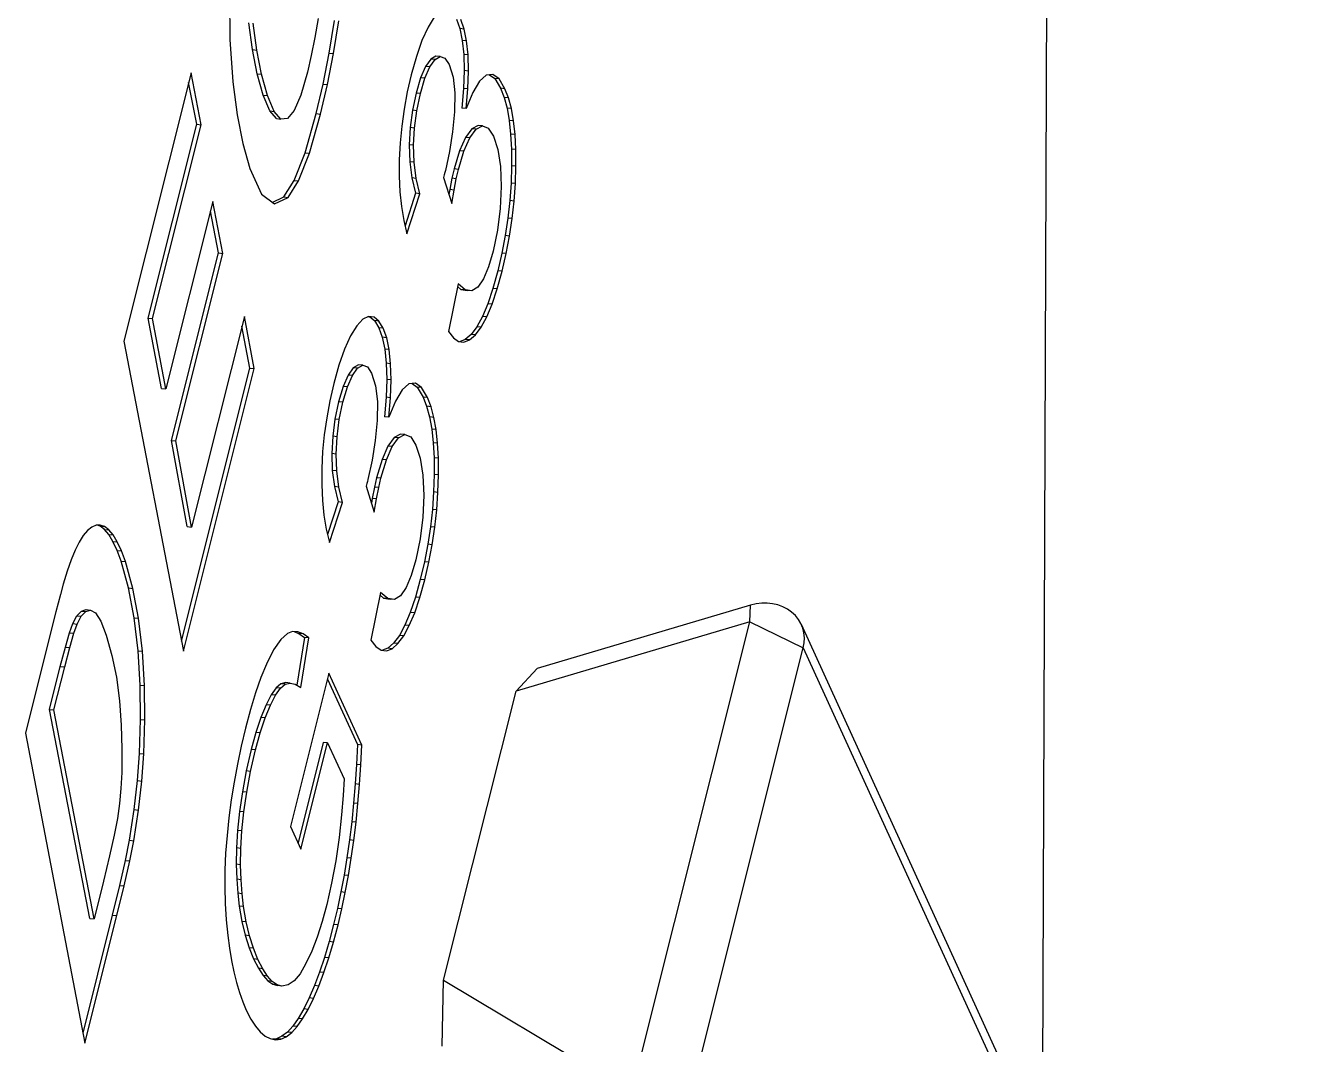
# Model space of a CAD drawing. Header units: millimetres. Extents: x 6 to 292, y 5 to 204.
# Drawn here: x 258.63 to 265.56, y 142.16 to 147.73 of the extents above; entities that cross this region are included whole.
import ezdxf

# ---------------------------------------------------------------- set-up
doc = ezdxf.new("R2010")
doc.units = ezdxf.units.MM
doc.layers.add('200123617', color=7, linetype='Continuous')
doc.layers.add('尺寸层', color=7, linetype='Continuous')

# ---------------------------------------------------------------- blocks, each defined once
blk = doc.blocks.new('SE8')
at = {"layer": '200123617', "color": 7, "linetype": 'Continuous'}
for p, q in [((264.2544, 160.0125), (264.1845, 141.5826)), ((259.743, 147.8923), (259.746, 147.6554)), ((260.2286, 147.7699), (260.2102, 147.6653)), ((260.2882, 147.581), (260.318, 147.7586)), ((260.312, 147.5786), (260.3418, 147.7562)), ((260.8621, 147.7776), (260.8284, 147.722)), ((260.9838, 147.7667), (261.0021, 147.7147)), ((261.0259, 147.7123), (261.0076, 147.7643)), ((259.8684, 147.5997), (259.8494, 147.7467)), ((259.8921, 147.5973), (259.8732, 147.7443)), ((260.8284, 147.722), (260.7955, 147.6491)), ((261.0021, 147.7147), (261.0154, 147.6501)), ((261.0259, 147.7123), (261.0021, 147.7147)), ((261.0392, 147.6477), (261.0259, 147.7123)), ((259.746, 147.6554), (259.7623, 147.4234)), ((260.2102, 147.6653), (260.1905, 147.5679)), ((260.7955, 147.6491), (260.7649, 147.5624)), ((261.0154, 147.6501), (261.0236, 147.5728)), ((261.0392, 147.6477), (261.0154, 147.6501)), ((261.0474, 147.5704), (261.0392, 147.6477)), ((259.8945, 147.4678), (259.8684, 147.5997)), ((259.8684, 147.5997), (259.8921, 147.5973)), ((259.9183, 147.4654), (259.8921, 147.5973)), ((260.1905, 147.5679), (260.1693, 147.4774)), ((260.2545, 147.4116), (260.2882, 147.581)), ((260.2783, 147.4092), (260.312, 147.5786)), ((260.2882, 147.581), (260.312, 147.5786)), ((260.7649, 147.5624), (260.7367, 147.4619)), ((260.8431, 147.5483), (260.8146, 147.5084)), ((260.8384, 147.506), (260.8669, 147.5459)), ((260.8712, 147.5646), (260.8431, 147.5483)), ((260.8669, 147.5459), (260.8431, 147.5483)), ((260.8669, 147.5459), (260.895, 147.5622)), ((260.895, 147.5622), (260.8712, 147.5646)), ((260.895, 147.5622), (260.9207, 147.5529)), ((260.9207, 147.5529), (260.9437, 147.5182)), ((261.0236, 147.5728), (261.0263, 147.4848)), ((261.0474, 147.5704), (261.0236, 147.5728)), ((261.05, 147.4823), (261.0474, 147.5704)), ((260.1693, 147.4774), (260.1328, 147.3518)), ((260.8146, 147.5084), (260.7879, 147.4465)), ((260.8117, 147.444), (260.8384, 147.506)), ((260.8384, 147.506), (260.8146, 147.5084)), ((260.9437, 147.5182), (260.9654, 147.4494)), ((261.0263, 147.4848), (261.0229, 147.3873)), ((261.05, 147.4823), (261.0263, 147.4848)), ((261.0467, 147.3849), (261.05, 147.4823)), ((259.5333, 147.4723), (259.1653, 146.0065)), ((259.5641, 147.1921), (259.5201, 147.4198)), ((259.5879, 147.1896), (259.5333, 147.4723)), ((259.7623, 147.4234), (259.7852, 147.2439)), ((259.9277, 147.3509), (259.8945, 147.4678)), ((259.8945, 147.4678), (259.9183, 147.4654)), ((259.9514, 147.3485), (259.9183, 147.4654)), ((260.217, 147.2501), (260.2545, 147.4116)), ((260.2407, 147.2477), (260.2783, 147.4092)), ((260.2545, 147.4116), (260.2783, 147.4092)), ((260.7367, 147.4619), (260.7153, 147.3683)), ((260.7879, 147.4465), (260.7631, 147.3624)), ((260.7869, 147.36), (260.8117, 147.444)), ((260.8117, 147.444), (260.7879, 147.4465)), ((260.9654, 147.4494), (260.9754, 147.3635)), ((261.1099, 147.427), (261.0734, 147.3663)), ((261.1468, 147.46), (261.1099, 147.427)), ((261.1827, 147.4644), (261.1468, 147.46)), ((261.1652, 147.4622), (261.193, 147.4421)), ((261.2168, 147.4397), (261.1827, 147.4644)), ((261.193, 147.4421), (261.2252, 147.3884)), ((261.2168, 147.4397), (261.193, 147.4421)), ((261.249, 147.3859), (261.2168, 147.4397)), ((259.9639, 147.265), (259.9277, 147.3509)), ((259.9277, 147.3509), (259.9514, 147.3485)), ((259.9876, 147.2626), (259.9514, 147.3485)), ((260.1328, 147.3518), (260.0964, 147.2669)), ((260.7153, 147.3683), (260.698, 147.2751)), ((260.7631, 147.3624), (260.7432, 147.2681)), ((260.7869, 147.36), (260.7631, 147.3624)), ((260.767, 147.2657), (260.7869, 147.36)), ((260.9754, 147.3635), (260.9737, 147.2605)), ((261.0229, 147.3873), (261.0136, 147.2803)), ((261.0467, 147.3849), (261.0229, 147.3873)), ((261.0373, 147.2778), (261.0467, 147.3849)), ((261.0734, 147.3663), (261.0373, 147.2778)), ((261.2252, 147.3884), (261.2445, 147.3381)), ((261.249, 147.3859), (261.2252, 147.3884)), ((261.2445, 147.3381), (261.2601, 147.2798)), ((261.2683, 147.3357), (261.2445, 147.3381)), ((261.2683, 147.3357), (261.249, 147.3859)), ((260.0964, 147.2669), (260.0601, 147.2226)), ((260.698, 147.2751), (260.685, 147.1824)), ((260.7432, 147.2681), (260.7308, 147.1737)), ((260.767, 147.2657), (260.7432, 147.2681)), ((261.0373, 147.2778), (261.0136, 147.2803)), ((261.2601, 147.2798), (261.272, 147.2133)), ((261.2838, 147.2774), (261.2601, 147.2798)), ((261.2838, 147.2774), (261.2683, 147.3357)), ((261.2957, 147.2109), (261.2838, 147.2774)), ((259.7852, 147.2439), (259.8157, 147.0864)), ((260.0001, 147.223), (259.9639, 147.265)), ((259.9639, 147.265), (259.9876, 147.2626)), ((260.0239, 147.2206), (259.9876, 147.2626)), ((260.0001, 147.223), (260.0239, 147.2206)), ((260.0601, 147.2226), (260.0239, 147.2206)), ((260.1564, 147.0366), (260.217, 147.2501)), ((260.1801, 147.0342), (260.2407, 147.2477)), ((260.217, 147.2501), (260.2407, 147.2477)), ((260.7546, 147.1713), (260.767, 147.2657)), ((260.9737, 147.2605), (260.963, 147.1504)), ((261.272, 147.2133), (261.2801, 147.1387)), ((261.2957, 147.2109), (261.272, 147.2133)), ((261.3039, 147.1363), (261.2957, 147.2109)), ((259.2983, 146.1332), (259.5641, 147.1921)), ((259.3221, 146.1308), (259.5879, 147.1896)), ((259.5641, 147.1921), (259.5879, 147.1896)), ((260.685, 147.1824), (260.676, 147.09)), ((260.7308, 147.1737), (260.7258, 147.0796)), ((260.7546, 147.1713), (260.7308, 147.1737)), ((260.7496, 147.0771), (260.7546, 147.1713)), ((260.963, 147.1504), (260.9464, 147.0431)), ((261.0672, 147.1672), (261.0325, 147.12)), ((261.0563, 147.1176), (261.091, 147.1648)), ((261.1017, 147.1855), (261.0672, 147.1672)), ((261.091, 147.1648), (261.0672, 147.1672)), ((261.091, 147.1648), (261.1255, 147.1831)), ((261.1255, 147.1831), (261.1017, 147.1855)), ((261.1255, 147.1831), (261.1571, 147.1702)), ((261.1571, 147.1702), (261.1858, 147.1261)), ((261.2801, 147.1387), (261.2846, 147.0559)), ((261.3039, 147.1363), (261.2801, 147.1387)), ((261.3084, 147.0535), (261.3039, 147.1363)), ((259.8157, 147.0864), (259.8537, 146.9508)), ((260.676, 147.09), (260.6712, 146.998)), ((260.7258, 147.0796), (260.7288, 146.987)), ((260.7496, 147.0771), (260.7258, 147.0796)), ((260.7526, 146.9846), (260.7496, 147.0771)), ((261.0325, 147.12), (261.0004, 147.0469)), ((261.0242, 147.0445), (261.0563, 147.1176)), ((261.0563, 147.1176), (261.0325, 147.12)), ((261.1858, 147.1261), (261.2096, 147.0538)), ((260.0973, 146.8849), (260.1564, 147.0366)), ((260.1211, 146.8825), (260.1801, 147.0342)), ((260.1564, 147.0366), (260.1801, 147.0342)), ((260.6712, 146.998), (260.6708, 146.9085)), ((260.9464, 147.0431), (260.9236, 146.9387)), ((261.0004, 147.0469), (260.9709, 146.9478)), ((260.9947, 146.9454), (261.0242, 147.0445)), ((261.0242, 147.0445), (261.0004, 147.0469)), ((261.2096, 147.0538), (261.2238, 146.962)), ((261.2846, 147.0559), (261.2854, 146.9649)), ((261.3084, 147.0535), (261.2846, 147.0559)), ((261.3092, 146.9625), (261.3084, 147.0535)), ((259.8537, 146.9508), (259.9186, 146.8094)), ((260.7288, 146.987), (260.7405, 146.8988)), ((260.7526, 146.9846), (260.7288, 146.987)), ((260.7643, 146.8964), (260.7526, 146.9846)), ((260.9207, 146.9278), (260.9172, 146.9153)), ((260.9236, 146.9387), (260.9207, 146.9278)), ((260.9709, 146.9478), (260.9592, 146.8966)), ((260.9947, 146.9454), (260.9709, 146.9478)), ((260.983, 146.8941), (260.9947, 146.9454)), ((261.2238, 146.962), (261.2283, 146.8511)), ((261.2854, 146.9649), (261.2824, 146.8699)), ((261.3092, 146.9625), (261.2854, 146.9649)), ((261.3062, 146.8675), (261.3092, 146.9625)), ((260.0397, 146.7948), (260.0973, 146.8849)), ((260.0635, 146.7924), (260.1211, 146.8825)), ((260.0973, 146.8849), (260.1211, 146.8825)), ((260.6708, 146.9085), (260.6747, 146.8233)), ((260.7405, 146.8988), (260.7608, 146.8151)), ((260.7643, 146.8964), (260.7405, 146.8988)), ((260.7846, 146.8127), (260.7643, 146.8964)), ((260.9172, 146.9153), (260.9131, 146.9011)), ((260.9131, 146.9011), (260.9585, 146.7599)), ((260.9592, 146.8966), (260.9471, 146.8347)), ((260.983, 146.8941), (260.9592, 146.8966)), ((260.9709, 146.8323), (260.983, 146.8941)), ((261.2283, 146.8511), (261.2232, 146.7312)), ((261.2824, 146.8699), (261.2756, 146.7747)), ((261.3062, 146.8675), (261.2824, 146.8699)), ((261.2994, 146.7723), (261.3062, 146.8675)), ((259.9186, 146.8094), (259.9885, 146.7567)), ((259.9774, 146.7651), (260.0397, 146.7948)), ((259.9885, 146.7567), (260.0635, 146.7924)), ((260.0397, 146.7948), (260.0635, 146.7924)), ((260.6747, 146.8233), (260.6831, 146.7424)), ((260.7608, 146.8151), (260.7028, 146.6371)), ((260.7132, 146.5937), (260.7846, 146.8127)), ((260.7846, 146.8127), (260.7608, 146.8151)), ((260.9471, 146.8347), (260.9427, 146.809)), ((260.9709, 146.8323), (260.9471, 146.8347)), ((260.9585, 146.7599), (260.9709, 146.8323)), ((259.6528, 146.7692), (259.3959, 145.7458)), ((259.6836, 146.489), (259.6397, 146.7167)), ((259.7074, 146.4866), (259.6528, 146.7692)), ((260.6831, 146.7424), (260.6959, 146.6659)), ((261.2232, 146.7312), (261.2087, 146.6136)), ((261.2756, 146.7747), (261.2649, 146.6794)), ((261.2994, 146.7723), (261.2756, 146.7747)), ((261.2887, 146.6769), (261.2994, 146.7723)), ((260.6959, 146.6659), (260.7132, 146.5937)), ((261.2649, 146.6794), (261.2504, 146.5838)), ((261.2887, 146.6769), (261.2649, 146.6794)), ((261.2742, 146.5814), (261.2887, 146.6769)), ((261.2087, 146.6136), (261.1848, 146.4985)), ((261.2504, 146.5838), (261.232, 146.488)), ((261.2742, 146.5814), (261.2504, 146.5838)), ((261.2558, 146.4856), (261.2742, 146.5814)), ((259.4266, 145.4651), (259.6836, 146.489)), ((259.4504, 145.4627), (259.7074, 146.4866)), ((259.6836, 146.489), (259.7074, 146.4866)), ((261.1848, 146.4985), (261.1595, 146.4127)), ((261.232, 146.488), (261.2098, 146.3921)), ((261.2558, 146.4856), (261.232, 146.488)), ((261.2336, 146.3896), (261.2558, 146.4856)), ((261.1595, 146.4127), (261.1316, 146.3475)), ((261.2098, 146.3921), (261.1831, 146.295)), ((261.2069, 146.2925), (261.2336, 146.3896)), ((261.2336, 146.3896), (261.2098, 146.3921)), ((260.9927, 146.32), (260.9398, 146.0605)), ((260.9897, 146.3052), (261.0081, 146.29)), ((261.0319, 146.2876), (260.9927, 146.32)), ((261.1011, 146.3028), (261.068, 146.2819)), ((261.1316, 146.3475), (261.1011, 146.3028)), ((261.0081, 146.29), (261.0442, 146.2843)), ((261.0319, 146.2876), (261.0081, 146.29)), ((261.068, 146.2819), (261.0319, 146.2876)), ((261.068, 146.2819), (261.0442, 146.2843)), ((261.1831, 146.295), (261.1551, 146.2116)), ((261.1789, 146.2091), (261.2069, 146.2925)), ((261.2069, 146.2925), (261.1831, 146.295)), ((261.1551, 146.2116), (261.1259, 146.1419)), ((261.1496, 146.1394), (261.1789, 146.2091)), ((261.1789, 146.2091), (261.1551, 146.2116)), ((259.3721, 145.7482), (259.2983, 146.1332)), ((259.2983, 146.1332), (259.3221, 146.1308)), ((259.3959, 145.7458), (259.3221, 146.1308)), ((259.8248, 146.1417), (259.5359, 144.9913)), ((259.8552, 145.8602), (259.8115, 146.089)), ((259.879, 145.8577), (259.8248, 146.1417)), ((260.4387, 146.091), (260.405, 146.0354)), ((260.4715, 146.1266), (260.4387, 146.091)), ((260.5036, 146.142), (260.4715, 146.1266)), ((260.5027, 146.1416), (260.5099, 146.1407)), ((260.5337, 146.1383), (260.5036, 146.142)), ((260.5099, 146.1407), (260.5367, 146.1193)), ((260.5337, 146.1383), (260.5099, 146.1407)), ((260.5605, 146.1169), (260.5337, 146.1383)), ((260.5367, 146.1193), (260.5604, 146.0801)), ((260.5605, 146.1169), (260.5367, 146.1193)), ((260.5842, 146.0777), (260.5605, 146.1169)), ((261.1259, 146.1419), (261.0953, 146.0859)), ((261.1191, 146.0835), (261.1496, 146.1394)), ((261.1496, 146.1394), (261.1259, 146.1419)), ((260.405, 146.0354), (260.3721, 145.9625)), ((260.5604, 146.0801), (260.5787, 146.0281)), ((260.5842, 146.0777), (260.5604, 146.0801)), ((260.5787, 146.0281), (260.592, 145.9635)), ((260.6025, 146.0257), (260.5787, 146.0281)), ((260.6025, 146.0257), (260.5842, 146.0777)), ((260.6158, 145.9611), (260.6025, 146.0257)), ((260.9398, 146.0605), (260.967, 146.0251)), ((260.967, 146.0251), (260.9953, 146.0055)), ((261.0635, 146.0436), (261.0317, 146.016)), ((261.0555, 146.0135), (261.0873, 146.0412)), ((261.0953, 146.0859), (261.0635, 146.0436)), ((261.0873, 146.0412), (261.0635, 146.0436)), ((261.0873, 146.0412), (261.1191, 146.0835)), ((261.1191, 146.0835), (261.0953, 146.0859)), ((259.1653, 146.0065), (259.4912, 144.3132)), ((260.3721, 145.9625), (260.3415, 145.8758)), ((260.592, 145.9635), (260.6002, 145.8862)), ((260.6158, 145.9611), (260.592, 145.9635)), ((260.624, 145.8838), (260.6158, 145.9611)), ((260.9953, 146.0055), (261.0248, 146.0016)), ((261.0317, 146.016), (261.0011, 146.0041)), ((261.0248, 146.0016), (261.0555, 146.0135)), ((261.0555, 146.0135), (261.0317, 146.016)), ((260.6002, 145.8862), (260.6028, 145.7982)), ((260.624, 145.8838), (260.6002, 145.8862)), ((260.6266, 145.7957), (260.624, 145.8838)), ((259.4807, 144.3682), (259.8552, 145.8602)), ((259.4912, 144.3132), (259.879, 145.8577)), ((259.8552, 145.8602), (259.879, 145.8577)), ((260.3415, 145.8758), (260.3133, 145.7753)), ((260.3912, 145.8218), (260.3645, 145.7598)), ((260.3883, 145.7574), (260.415, 145.8194)), ((260.4197, 145.8617), (260.3912, 145.8218)), ((260.415, 145.8194), (260.3912, 145.8218)), ((260.415, 145.8194), (260.4435, 145.8593)), ((260.4478, 145.878), (260.4197, 145.8617)), ((260.4435, 145.8593), (260.4197, 145.8617)), ((260.4435, 145.8593), (260.4716, 145.8756)), ((260.4716, 145.8756), (260.4478, 145.878)), ((260.4716, 145.8756), (260.4972, 145.8663)), ((260.4972, 145.8663), (260.5203, 145.8316)), ((260.5203, 145.8316), (260.542, 145.7628)), ((259.3721, 145.7482), (259.3959, 145.7458)), ((260.3133, 145.7753), (260.2919, 145.6817)), ((260.3645, 145.7598), (260.3397, 145.6758)), ((260.3635, 145.6734), (260.3883, 145.7574)), ((260.3883, 145.7574), (260.3645, 145.7598)), ((260.542, 145.7628), (260.5519, 145.6769)), ((260.6028, 145.7982), (260.5995, 145.7007)), ((260.6266, 145.7957), (260.6028, 145.7982)), ((260.6233, 145.6983), (260.6266, 145.7957)), ((260.7233, 145.7734), (260.6864, 145.7404)), ((260.7593, 145.7778), (260.7233, 145.7734)), ((260.7418, 145.7756), (260.7696, 145.7555)), ((260.7934, 145.7531), (260.7593, 145.7778)), ((260.7696, 145.7555), (260.8018, 145.7018)), ((260.7934, 145.7531), (260.7696, 145.7555)), ((260.8255, 145.6994), (260.7934, 145.7531)), ((260.2919, 145.6817), (260.2746, 145.5885)), ((260.3397, 145.6758), (260.3198, 145.5815)), ((260.3635, 145.6734), (260.3397, 145.6758)), ((260.3436, 145.5791), (260.3635, 145.6734)), ((260.5519, 145.6769), (260.5502, 145.5739)), ((260.5995, 145.7007), (260.5901, 145.5937)), ((260.6233, 145.6983), (260.5995, 145.7007)), ((260.6139, 145.5912), (260.6233, 145.6983)), ((260.65, 145.6797), (260.6139, 145.5912)), ((260.6864, 145.7404), (260.65, 145.6797)), ((260.8018, 145.7018), (260.821, 145.6515)), ((260.8255, 145.6994), (260.8018, 145.7018)), ((260.8448, 145.6491), (260.8255, 145.6994)), ((260.821, 145.6515), (260.8366, 145.5932)), ((260.8448, 145.6491), (260.821, 145.6515)), ((260.8604, 145.5908), (260.8448, 145.6491)), ((260.2746, 145.5885), (260.2615, 145.4958)), ((260.3198, 145.5815), (260.3073, 145.4871)), ((260.3436, 145.5791), (260.3198, 145.5815)), ((260.3311, 145.4847), (260.3436, 145.5791)), ((260.5502, 145.5739), (260.5396, 145.4638)), ((260.6139, 145.5912), (260.5901, 145.5937)), ((260.8366, 145.5932), (260.8485, 145.5267)), ((260.8604, 145.5908), (260.8366, 145.5932)), ((260.8723, 145.5243), (260.8604, 145.5908)), ((259.5121, 144.9937), (259.4266, 145.4651)), ((259.4266, 145.4651), (259.4504, 145.4627)), ((260.2615, 145.4958), (260.2526, 145.4034)), ((260.3073, 145.4871), (260.3024, 145.393)), ((260.3311, 145.4847), (260.3073, 145.4871)), ((260.3262, 145.3905), (260.3311, 145.4847)), ((260.5396, 145.4638), (260.5229, 145.3565)), ((260.6438, 145.4806), (260.6091, 145.4334)), ((260.6329, 145.431), (260.6676, 145.4782)), ((260.6783, 145.4989), (260.6438, 145.4806)), ((260.6676, 145.4782), (260.6438, 145.4806)), ((260.6676, 145.4782), (260.7021, 145.4965)), ((260.7021, 145.4965), (260.6783, 145.4989)), ((260.7021, 145.4965), (260.7337, 145.4836)), ((260.7337, 145.4836), (260.7624, 145.4395)), ((260.8485, 145.5267), (260.8567, 145.4521)), ((260.8723, 145.5243), (260.8485, 145.5267)), ((260.8805, 145.4497), (260.8723, 145.5243)), ((259.5359, 144.9913), (259.4504, 145.4627)), ((260.2526, 145.4034), (260.2478, 145.3114)), ((260.6091, 145.4334), (260.577, 145.3603)), ((260.6008, 145.3579), (260.6329, 145.431)), ((260.6329, 145.431), (260.6091, 145.4334)), ((260.7624, 145.4395), (260.7862, 145.3672)), ((260.8567, 145.4521), (260.8612, 145.3693)), ((260.8805, 145.4497), (260.8567, 145.4521)), ((260.885, 145.3669), (260.8805, 145.4497)), ((260.3024, 145.393), (260.3054, 145.3004)), ((260.3262, 145.3905), (260.3024, 145.393)), ((260.3292, 145.298), (260.3262, 145.3905)), ((260.5229, 145.3565), (260.5002, 145.2521)), ((260.577, 145.3603), (260.5475, 145.2612)), ((260.5713, 145.2588), (260.6008, 145.3579)), ((260.6008, 145.3579), (260.577, 145.3603)), ((260.7862, 145.3672), (260.8003, 145.2754)), ((260.8612, 145.3693), (260.862, 145.2783)), ((260.885, 145.3669), (260.8612, 145.3693)), ((260.8857, 145.2759), (260.885, 145.3669)), ((260.2478, 145.3114), (260.2473, 145.2219)), ((260.3054, 145.3004), (260.3171, 145.2122)), ((260.3292, 145.298), (260.3054, 145.3004)), ((260.3409, 145.2098), (260.3292, 145.298)), ((260.5475, 145.2612), (260.5358, 145.21)), ((260.5713, 145.2588), (260.5475, 145.2612)), ((260.5596, 145.2075), (260.5713, 145.2588)), ((260.8003, 145.2754), (260.8049, 145.1645)), ((260.862, 145.2783), (260.859, 145.1833)), ((260.8857, 145.2759), (260.862, 145.2783)), ((260.8828, 145.1809), (260.8857, 145.2759)), ((260.2473, 145.2219), (260.2513, 145.1367)), ((260.3171, 145.2122), (260.3374, 145.1285)), ((260.3409, 145.2098), (260.3171, 145.2122)), ((260.3612, 145.1261), (260.3409, 145.2098)), ((260.4938, 145.2287), (260.4897, 145.2145)), ((260.4897, 145.2145), (260.535, 145.0733)), ((260.4973, 145.2412), (260.4938, 145.2287)), ((260.5002, 145.2521), (260.4973, 145.2412)), ((260.5358, 145.21), (260.5237, 145.1481)), ((260.5596, 145.2075), (260.5358, 145.21)), ((260.5475, 145.1457), (260.5596, 145.2075)), ((260.2513, 145.1367), (260.2597, 145.0558)), ((260.3374, 145.1285), (260.2794, 144.9505)), ((260.2898, 144.9071), (260.3612, 145.1261)), ((260.3612, 145.1261), (260.3374, 145.1285)), ((260.5237, 145.1481), (260.5193, 145.1224)), ((260.5475, 145.1457), (260.5237, 145.1481)), ((260.535, 145.0733), (260.5475, 145.1457)), ((260.8049, 145.1645), (260.7998, 145.0446)), ((260.859, 145.1833), (260.8522, 145.0881)), ((260.8828, 145.1809), (260.859, 145.1833)), ((260.8759, 145.0857), (260.8828, 145.1809)), ((260.2597, 145.0558), (260.2725, 144.9793)), ((260.8522, 145.0881), (260.8415, 144.9928)), ((260.8759, 145.0857), (260.8522, 145.0881)), ((260.8653, 144.9903), (260.8759, 145.0857)), ((258.9906, 144.9914), (258.9674, 144.9724)), ((259.0139, 145.0014), (258.9906, 144.9914)), ((259.0372, 145.0026), (259.0139, 145.0014)), ((259.0369, 144.9969), (259.0225, 145.0018)), ((259.0603, 144.9788), (259.0369, 144.9969)), ((259.0369, 144.9969), (259.0607, 144.9944)), ((259.0607, 144.9944), (259.0372, 145.0026)), ((259.0836, 144.9506), (259.0603, 144.9788)), ((259.0603, 144.9788), (259.084, 144.9764)), ((259.084, 144.9764), (259.0607, 144.9944)), ((259.5121, 144.9937), (259.5359, 144.9913)), ((260.2725, 144.9793), (260.2898, 144.9071)), ((260.7998, 145.0446), (260.7853, 144.927)), ((260.8415, 144.9928), (260.827, 144.8972)), ((260.8653, 144.9903), (260.8415, 144.9928)), ((260.8507, 144.8948), (260.8653, 144.9903)), ((258.9223, 144.9097), (258.9005, 144.8661)), ((258.9446, 144.9453), (258.9223, 144.9097)), ((258.9674, 144.9724), (258.9446, 144.9453)), ((259.1066, 144.9124), (259.0836, 144.9506)), ((259.0836, 144.9506), (259.1074, 144.9482)), ((259.1074, 144.9482), (259.084, 144.9764)), ((259.1289, 144.864), (259.1066, 144.9124)), ((259.1066, 144.9124), (259.1304, 144.91)), ((259.1304, 144.91), (259.1074, 144.9482)), ((259.1527, 144.8616), (259.1304, 144.91)), ((260.7853, 144.927), (260.7614, 144.8118)), ((258.9005, 144.8661), (258.8787, 144.8132)), ((259.1507, 144.8052), (259.1289, 144.864)), ((259.1289, 144.864), (259.1527, 144.8616)), ((259.1745, 144.8027), (259.1527, 144.8616)), ((260.827, 144.8972), (260.8086, 144.8014)), ((260.8507, 144.8948), (260.827, 144.8972)), ((260.8324, 144.799), (260.8507, 144.8948)), ((258.8787, 144.8132), (258.8568, 144.7509)), ((259.1919, 144.6587), (259.1507, 144.8052)), ((259.1507, 144.8052), (259.1745, 144.8027)), ((259.2157, 144.6563), (259.1745, 144.8027)), ((260.7614, 144.8118), (260.736, 144.7261)), ((260.8086, 144.8014), (260.7864, 144.7055)), ((260.8324, 144.799), (260.8086, 144.8014)), ((260.8102, 144.703), (260.8324, 144.799)), ((258.8568, 144.7509), (258.8347, 144.6791)), ((260.736, 144.7261), (260.7081, 144.6609)), ((260.7864, 144.7055), (260.7597, 144.6084)), ((260.7835, 144.6059), (260.8102, 144.703)), ((260.8102, 144.703), (260.7864, 144.7055)), ((258.8347, 144.6791), (258.819, 144.6223)), ((259.2228, 144.4955), (259.1919, 144.6587)), ((259.1919, 144.6587), (259.2157, 144.6563)), ((259.2466, 144.4931), (259.2157, 144.6563)), ((260.5693, 144.6334), (260.5164, 144.3739)), ((260.6085, 144.601), (260.5693, 144.6334)), ((260.7081, 144.6609), (260.6777, 144.6162)), ((258.819, 144.6223), (258.7946, 144.5289)), ((260.5663, 144.6186), (260.5847, 144.6034)), ((260.5847, 144.6034), (260.6208, 144.5977)), ((260.6085, 144.601), (260.5847, 144.6034)), ((260.6446, 144.5953), (260.6085, 144.601)), ((260.6446, 144.5953), (260.6208, 144.5977)), ((260.6777, 144.6162), (260.6446, 144.5953)), ((260.7597, 144.6084), (260.7317, 144.525)), ((260.7555, 144.5225), (260.7835, 144.6059)), ((260.7835, 144.6059), (260.7597, 144.6084)), ((262.5908, 144.5643), (261.4241, 144.2185)), ((262.5877, 144.4729), (262.5908, 144.5643)), ((258.7946, 144.5289), (258.7616, 144.3986)), ((258.8869, 144.4639), (258.9095, 144.5068)), ((258.9095, 144.5068), (258.9338, 144.5323)), ((258.9095, 144.5068), (258.9333, 144.5043)), ((258.9107, 144.4615), (258.9333, 144.5043)), ((258.9333, 144.5043), (258.9576, 144.5299)), ((258.9338, 144.5323), (258.9597, 144.5407)), ((258.9338, 144.5323), (258.9576, 144.5299)), ((258.9576, 144.5299), (258.9835, 144.5383)), ((258.9597, 144.5407), (258.9835, 144.5383)), ((258.9835, 144.5383), (259.0108, 144.5231)), ((259.0108, 144.5231), (259.0394, 144.4775)), ((259.2434, 144.3159), (259.2228, 144.4955)), ((259.2228, 144.4955), (259.2466, 144.4931)), ((259.2671, 144.3135), (259.2466, 144.4931)), ((260.7317, 144.525), (260.7024, 144.4553)), ((260.7262, 144.4528), (260.7555, 144.5225)), ((260.7555, 144.5225), (260.7317, 144.525)), ((258.8692, 144.4139), (258.8869, 144.4639)), ((258.8869, 144.4639), (258.9107, 144.4615)), ((258.893, 144.4115), (258.9107, 144.4615)), ((259.0394, 144.4775), (259.0693, 144.4017)), ((260.7024, 144.4553), (260.6719, 144.3993)), ((260.6957, 144.3969), (260.7262, 144.4528)), ((260.7262, 144.4528), (260.7024, 144.4553)), ((262.5877, 144.4729), (261.3096, 144.0942)), ((261.9424, 141.9026), (262.5877, 144.4729)), ((262.5877, 144.4729), (262.8793, 144.3311)), ((265.5237, 138.6542), (262.8688, 144.4593)), ((258.7616, 144.3986), (258.6279, 143.8659)), ((258.8465, 144.3359), (258.8692, 144.4139)), ((258.8692, 144.4139), (258.893, 144.4115)), ((258.8703, 144.3335), (258.893, 144.4115)), ((259.0693, 144.4017), (259.1012, 144.2906)), ((260.0232, 144.3769), (259.9847, 144.321)), ((260.0605, 144.4095), (260.0232, 144.3769)), ((260.0885, 144.4201), (260.0605, 144.4095)), ((260.1172, 144.4196), (260.0885, 144.4201)), ((260.099, 144.4199), (260.1231, 144.4107)), ((260.1535, 144.3885), (260.1119, 144.1285)), ((260.1469, 144.4083), (260.1172, 144.4196)), ((260.1231, 144.4107), (260.1535, 144.3885)), ((260.1469, 144.4083), (260.1231, 144.4107)), ((260.134, 144.1156), (260.1773, 144.3861)), ((260.1773, 144.3861), (260.1469, 144.4083)), ((260.1773, 144.3861), (260.1535, 144.3885)), ((260.5164, 144.3739), (260.5436, 144.3385)), ((260.6401, 144.357), (260.6083, 144.3294)), ((260.6321, 144.3269), (260.6639, 144.3546)), ((260.6719, 144.3993), (260.6401, 144.357)), ((260.6639, 144.3546), (260.6401, 144.357)), ((260.6639, 144.3546), (260.6957, 144.3969)), ((260.6957, 144.3969), (260.6719, 144.3993)), ((258.8189, 144.2302), (258.8465, 144.3359)), ((258.8427, 144.2277), (258.8703, 144.3335)), ((258.8465, 144.3359), (258.8703, 144.3335)), ((259.1012, 144.2906), (259.1253, 144.1705)), ((259.2546, 144.1279), (259.2434, 144.3159)), ((259.2434, 144.3159), (259.2671, 144.3135)), ((259.2784, 144.1255), (259.2671, 144.3135)), ((259.9847, 144.321), (259.9451, 144.2419)), ((260.5436, 144.3385), (260.5719, 144.3189)), ((260.5719, 144.3189), (260.6014, 144.315)), ((260.6083, 144.3294), (260.579, 144.318)), ((260.6014, 144.315), (260.6321, 144.3269)), ((260.6321, 144.3269), (260.6083, 144.3294)), ((262.2341, 141.7608), (262.8793, 144.3311)), ((262.8793, 144.3311), (265.5646, 138.4596)), ((258.7598, 143.9945), (258.8189, 144.2302)), ((258.7836, 143.992), (258.8427, 144.2277)), ((258.8189, 144.2302), (258.8427, 144.2277)), ((259.9451, 144.2419), (259.9153, 144.1691)), ((261.3096, 144.0942), (261.4241, 144.2185)), ((259.1253, 144.1705), (259.1418, 144.0414)), ((259.9153, 144.1691), (259.8863, 144.0865)), ((260.2865, 144.193), (260.077, 143.3564)), ((260.2784, 144.161), (260.4422, 143.803)), ((260.466, 143.8005), (260.2865, 144.193)), ((259.2573, 143.9407), (259.2546, 144.1279)), ((259.2546, 144.1279), (259.2784, 144.1255)), ((259.2811, 143.9383), (259.2784, 144.1255)), ((259.8863, 144.0865), (259.8582, 143.9942)), ((259.9986, 144.1133), (259.9715, 144.075)), ((259.9953, 144.0725), (260.0224, 144.1109)), ((260.0244, 144.1349), (259.9986, 144.1133)), ((260.0224, 144.1109), (259.9986, 144.1133)), ((260.0224, 144.1109), (260.0482, 144.1325)), ((260.0506, 144.1416), (260.0244, 144.1349)), ((260.0482, 144.1325), (260.0244, 144.1349)), ((260.0482, 144.1325), (260.0744, 144.1392)), ((260.0744, 144.1392), (260.0506, 144.1416)), ((260.0744, 144.1392), (260.103, 144.1336)), ((260.103, 144.1336), (260.134, 144.1156)), ((260.9133, 142.5158), (261.3096, 144.0942)), ((259.1418, 144.0414), (259.1516, 143.9092)), ((259.9432, 144.02), (259.9149, 143.9509)), ((259.9387, 143.9485), (259.967, 144.0175)), ((259.9715, 144.075), (259.9432, 144.02)), ((259.967, 144.0175), (259.9432, 144.02)), ((259.967, 144.0175), (259.9953, 144.0725)), ((259.9953, 144.0725), (259.9715, 144.075)), ((258.7598, 143.9945), (258.7836, 143.992)), ((258.9795, 142.8534), (258.7598, 143.9945)), ((259.0033, 142.8509), (258.7836, 143.992)), ((259.2517, 143.7542), (259.2573, 143.9407)), ((259.2573, 143.9407), (259.2811, 143.9383)), ((259.2755, 143.7518), (259.2811, 143.9383)), ((259.8582, 143.9942), (259.831, 143.8922)), ((259.9149, 143.9509), (259.8879, 143.8696)), ((259.9117, 143.8672), (259.9387, 143.9485)), ((259.9387, 143.9485), (259.9149, 143.9509)), ((259.1516, 143.9092), (259.1558, 143.7791)), ((259.831, 143.8922), (259.8076, 143.794)), ((259.8879, 143.8696), (259.8623, 143.7762)), ((259.9117, 143.8672), (259.8879, 143.8696)), ((258.6279, 143.8659), (258.9536, 142.1717)), ((259.8861, 143.7738), (259.9117, 143.8672)), ((260.2554, 143.8148), (260.1179, 143.267)), ((260.1336, 143.2325), (260.2792, 143.8124)), ((260.2792, 143.8124), (260.2554, 143.8148)), ((260.2792, 143.8124), (260.3694, 143.6153)), ((260.4422, 143.803), (260.4371, 143.6942)), ((260.466, 143.8005), (260.4422, 143.803)), ((260.4609, 143.6918), (260.466, 143.8005)), ((259.1558, 143.7791), (259.1543, 143.6509)), ((259.2407, 143.606), (259.2517, 143.7542)), ((259.2517, 143.7542), (259.2755, 143.7518)), ((259.2645, 143.6036), (259.2755, 143.7518)), ((259.8076, 143.794), (259.7868, 143.696)), ((259.8623, 143.7762), (259.8351, 143.6589)), ((259.8589, 143.6565), (259.8861, 143.7738)), ((259.8861, 143.7738), (259.8623, 143.7762)), ((259.7868, 143.696), (259.7686, 143.5982)), ((260.4371, 143.6942), (260.4302, 143.5878)), ((260.4609, 143.6918), (260.4371, 143.6942)), ((260.454, 143.5854), (260.4609, 143.6918)), ((259.1543, 143.6509), (259.1497, 143.564)), ((259.2222, 143.448), (259.2407, 143.606)), ((259.2407, 143.606), (259.2645, 143.6036)), ((259.246, 143.4456), (259.2645, 143.6036)), ((259.7686, 143.5982), (259.7531, 143.5006)), ((259.8351, 143.6589), (259.8137, 143.5458)), ((259.8589, 143.6565), (259.8351, 143.6589)), ((259.8375, 143.5434), (259.8589, 143.6565)), ((260.3694, 143.6153), (260.3652, 143.5251)), ((259.1497, 143.564), (259.1417, 143.4803)), ((259.8137, 143.5458), (259.7979, 143.4372)), ((259.8375, 143.5434), (259.8137, 143.5458)), ((259.8217, 143.4348), (259.8375, 143.5434)), ((260.3652, 143.5251), (260.3561, 143.4186)), ((260.4302, 143.5878), (260.4216, 143.4836)), ((260.454, 143.5854), (260.4302, 143.5878)), ((260.4454, 143.4812), (260.454, 143.5854)), ((259.1417, 143.4803), (259.1306, 143.3997)), ((259.7531, 143.5006), (259.7401, 143.4034)), ((260.4216, 143.4836), (260.4112, 143.3817)), ((260.4454, 143.4812), (260.4216, 143.4836)), ((260.435, 143.3793), (260.4454, 143.4812)), ((259.1306, 143.3997), (259.1136, 143.309)), ((259.1963, 143.2802), (259.2222, 143.448)), ((259.2201, 143.2778), (259.246, 143.4456)), ((259.2222, 143.448), (259.246, 143.4456)), ((259.7401, 143.4034), (259.7298, 143.3063)), ((259.7979, 143.4372), (259.7873, 143.3342)), ((259.8217, 143.4348), (259.7979, 143.4372)), ((259.8111, 143.3317), (259.8217, 143.4348)), ((260.3561, 143.4186), (260.342, 143.2957)), ((259.7873, 143.3342), (259.7814, 143.2383)), ((259.8111, 143.3317), (259.7873, 143.3342)), ((259.8052, 143.2359), (259.8111, 143.3317)), ((260.077, 143.3564), (260.1336, 143.2325)), ((260.4112, 143.3817), (260.3992, 143.282)), ((260.435, 143.3793), (260.4112, 143.3817)), ((260.423, 143.2796), (260.435, 143.3793)), ((259.1136, 143.309), (259.0885, 143.1949)), ((259.1749, 143.1698), (259.1963, 143.2802)), ((259.1963, 143.2802), (259.2201, 143.2778)), ((259.1986, 143.1674), (259.2201, 143.2778)), ((259.7298, 143.3063), (259.7224, 143.2103)), ((260.342, 143.2957), (260.3237, 143.1677)), ((260.3992, 143.282), (260.3853, 143.1848)), ((260.423, 143.2796), (260.3992, 143.282)), ((260.4091, 143.1824), (260.423, 143.2796)), ((259.0885, 143.1949), (259.0551, 143.0572)), ((259.7224, 143.2103), (259.7182, 143.1162)), ((259.7814, 143.2383), (259.7801, 143.1494)), ((259.8052, 143.2359), (259.7814, 143.2383)), ((259.8039, 143.147), (259.8052, 143.2359)), ((260.3853, 143.1848), (260.3698, 143.09)), ((260.4091, 143.1824), (260.3853, 143.1848)), ((260.3935, 143.0876), (260.4091, 143.1824)), ((259.1444, 143.0335), (259.1749, 143.1698)), ((259.1681, 143.0311), (259.1986, 143.1674)), ((259.1749, 143.1698), (259.1986, 143.1674)), ((259.7182, 143.1162), (259.7172, 143.0243)), ((259.7801, 143.1494), (259.7827, 143.0673)), ((259.8039, 143.147), (259.7801, 143.1494)), ((259.8065, 143.0649), (259.8039, 143.147)), ((260.3237, 143.1677), (260.3014, 143.0456)), ((259.0551, 143.0572), (259.0033, 142.8509)), ((259.7827, 143.0673), (259.7883, 142.991)), ((259.8065, 143.0649), (259.7827, 143.0673)), ((259.8121, 142.9885), (259.8065, 143.0649)), ((260.3014, 143.0456), (260.275, 142.9292)), ((260.3698, 143.09), (260.3524, 142.9977)), ((260.3935, 143.0876), (260.3698, 143.09)), ((260.3762, 142.9953), (260.3935, 143.0876)), ((259.1048, 142.8712), (259.1444, 143.0335)), ((259.1286, 142.8687), (259.1681, 143.0311)), ((259.1444, 143.0335), (259.1681, 143.0311)), ((259.7172, 143.0243), (259.7195, 142.9343)), ((259.7883, 142.991), (259.7968, 142.9202)), ((259.8121, 142.9885), (259.7883, 142.991)), ((259.8206, 142.9178), (259.8121, 142.9885)), ((260.3524, 142.9977), (260.3334, 142.9079)), ((260.3762, 142.9953), (260.3524, 142.9977)), ((260.3572, 142.9055), (260.3762, 142.9953)), ((259.7195, 142.9343), (259.725, 142.8465)), ((259.7968, 142.9202), (259.8114, 142.8372)), ((259.8206, 142.9178), (259.7968, 142.9202)), ((259.8352, 142.8348), (259.8206, 142.9178)), ((260.275, 142.9292), (260.2495, 142.8359)), ((260.3334, 142.9079), (260.3127, 142.8206)), ((260.3572, 142.9055), (260.3334, 142.9079)), ((260.3365, 142.8182), (260.3572, 142.9055)), ((258.943, 142.2267), (259.1048, 142.8712)), ((258.9536, 142.1717), (259.1286, 142.8687)), ((258.9795, 142.8534), (259.0033, 142.8509)), ((259.1048, 142.8712), (259.1286, 142.8687)), ((259.725, 142.8465), (259.7338, 142.7607)), ((259.8114, 142.8372), (259.8293, 142.7615)), ((259.8352, 142.8348), (259.8114, 142.8372)), ((259.8531, 142.7591), (259.8352, 142.8348)), ((260.2495, 142.8359), (260.222, 142.7512)), ((259.7338, 142.7607), (259.7435, 142.6901)), ((259.8293, 142.7615), (259.8506, 142.6931)), ((259.8531, 142.7591), (259.8293, 142.7615)), ((259.8744, 142.6906), (259.8531, 142.7591)), ((260.3127, 142.8206), (260.2879, 142.727)), ((260.3116, 142.7245), (260.3365, 142.8182)), ((260.3365, 142.8182), (260.3127, 142.8206)), ((259.7435, 142.6901), (259.7547, 142.6235)), ((259.8506, 142.6931), (259.8752, 142.6319)), ((259.8744, 142.6906), (259.8506, 142.6931)), ((259.899, 142.6295), (259.8744, 142.6906)), ((260.222, 142.7512), (260.1926, 142.6749)), ((260.2879, 142.727), (260.2621, 142.64)), ((260.2859, 142.6375), (260.3116, 142.7245)), ((260.3116, 142.7245), (260.2879, 142.727)), ((259.7547, 142.6235), (259.7676, 142.5609)), ((259.8752, 142.6319), (259.9012, 142.5808)), ((259.899, 142.6295), (259.8752, 142.6319)), ((259.9249, 142.5784), (259.899, 142.6295)), ((260.1926, 142.6749), (260.1613, 142.607)), ((260.2621, 142.64), (260.2353, 142.5596)), ((260.2591, 142.5572), (260.2859, 142.6375)), ((260.2859, 142.6375), (260.2621, 142.64)), ((259.7676, 142.5609), (259.7821, 142.5025)), ((259.9012, 142.5808), (259.9272, 142.5407)), ((259.9249, 142.5784), (259.9012, 142.5808)), ((259.951, 142.5383), (259.9249, 142.5784)), ((260.1288, 142.5514), (260.0961, 142.5124)), ((260.1613, 142.607), (260.1288, 142.5514)), ((260.2353, 142.5596), (260.2077, 142.486)), ((260.2315, 142.4836), (260.2591, 142.5572)), ((260.2591, 142.5572), (260.2353, 142.5596)), ((259.7821, 142.5025), (259.7982, 142.4481)), ((259.9272, 142.5407), (259.9535, 142.5115)), ((259.951, 142.5383), (259.9272, 142.5407)), ((259.9773, 142.5091), (259.951, 142.5383)), ((259.9535, 142.5115), (259.9798, 142.4933)), ((259.9773, 142.5091), (259.9535, 142.5115)), ((260.0036, 142.4909), (259.9773, 142.5091)), ((259.9798, 142.4933), (260.0063, 142.4861)), ((260.0036, 142.4909), (259.9798, 142.4933)), ((260.0301, 142.4837), (260.0036, 142.4909)), ((260.0301, 142.4837), (260.0063, 142.4861)), ((260.0632, 142.4898), (260.0301, 142.4837)), ((260.0961, 142.5124), (260.0632, 142.4898)), ((260.2077, 142.486), (260.179, 142.4191)), ((260.2028, 142.4167), (260.2315, 142.4836)), ((260.2315, 142.4836), (260.2077, 142.486)), ((260.9063, 142.1562), (260.9133, 142.5158)), ((260.9133, 142.5158), (261.9424, 141.9026)), ((259.7982, 142.4481), (259.816, 142.3978)), ((260.179, 142.4191), (260.1495, 142.359)), ((260.1733, 142.3565), (260.2028, 142.4167)), ((260.2028, 142.4167), (260.179, 142.4191)), ((259.816, 142.3978), (259.8353, 142.3516)), ((259.8353, 142.3516), (259.8596, 142.3038)), ((260.1495, 142.359), (260.1195, 142.3068)), ((260.1433, 142.3044), (260.1733, 142.3565)), ((260.1733, 142.3565), (260.1495, 142.359)), ((259.8596, 142.3038), (259.8848, 142.2644)), ((260.1195, 142.3068), (260.0896, 142.2645)), ((260.1134, 142.2621), (260.1433, 142.3044)), ((260.1433, 142.3044), (260.1195, 142.3068)), ((259.8848, 142.2644), (259.9109, 142.2334)), ((259.9109, 142.2334), (259.938, 142.2107)), ((259.938, 142.2107), (259.966, 142.1965)), ((260.0301, 142.2092), (260.0006, 142.1963)), ((260.0244, 142.1938), (260.0539, 142.2068)), ((260.0598, 142.232), (260.0301, 142.2092)), ((260.0539, 142.2068), (260.0301, 142.2092)), ((260.0539, 142.2068), (260.0836, 142.2296)), ((260.0896, 142.2645), (260.0598, 142.232)), ((260.0836, 142.2296), (260.0598, 142.232)), ((260.0836, 142.2296), (260.1134, 142.2621)), ((260.1134, 142.2621), (260.0896, 142.2645)), ((259.966, 142.1965), (259.9949, 142.1906)), ((260.0006, 142.1963), (259.9788, 142.1939)), ((259.9949, 142.1906), (260.0244, 142.1938)), ((260.0244, 142.1938), (260.0006, 142.1963))]:
    blk.add_line(p, q, dxfattribs=at)
blk.add_ellipse((262.6415, 144.3553), major_axis=(-0.2274, -0.104), ratio=0.855873, start_param=2.541043, end_param=4.548172, dxfattribs=at)

msp = doc.modelspace()

# ---------------------------------------------------------------- block references
at = {"layer": '尺寸层'}
msp.add_blockref('SE8', (0, 0), dxfattribs=at)

doc.saveas('drawing.dxf')
